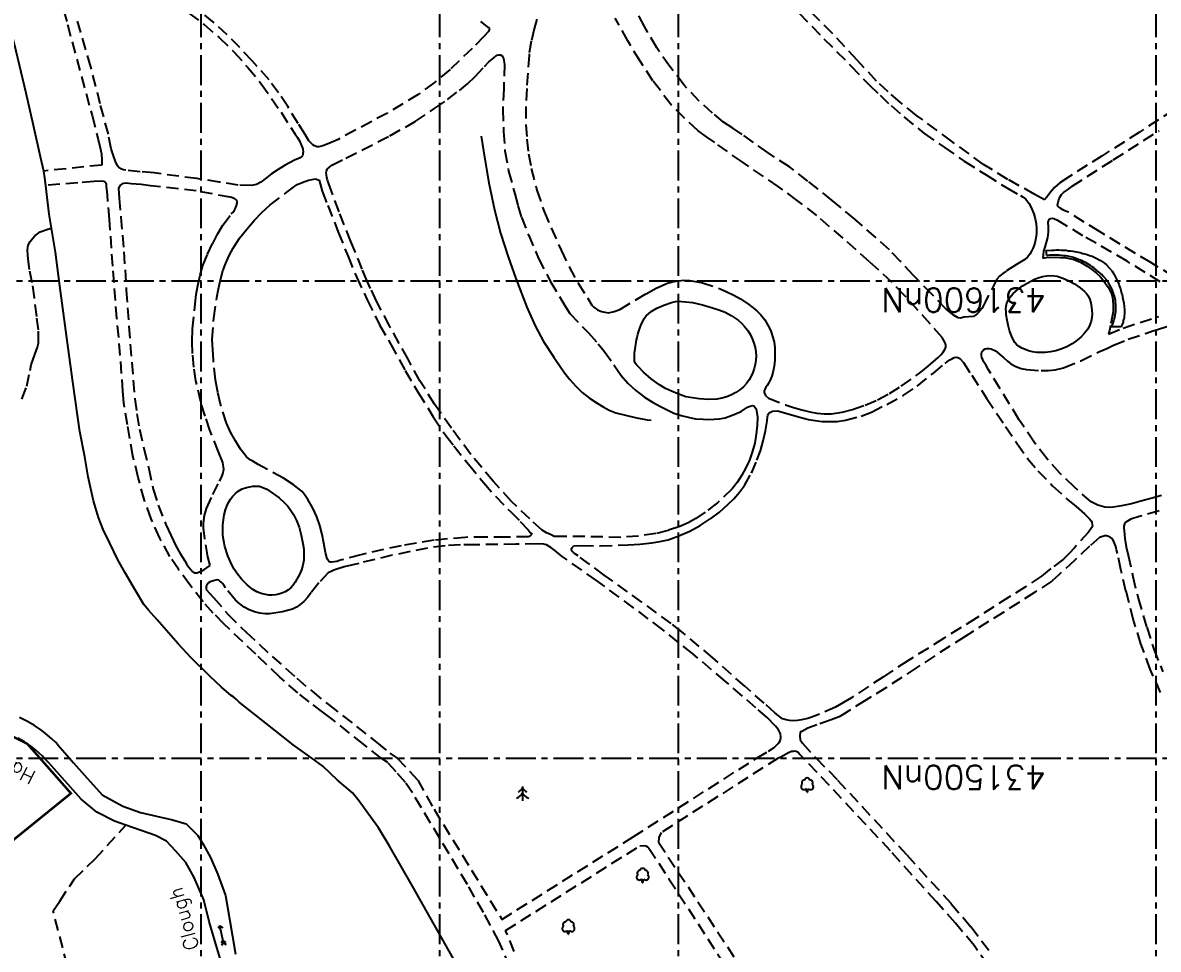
# Model space of a CAD drawing. Extents: x 380524 to 381571, y 430951 to 432014.
# Drawn here: x 381062.7 to 381300.5, y 431459.9 to 431654.1 of the extents above; entities that cross this region are included whole.
import ezdxf

# ---------------------------------------------------------------- set-up
doc = ezdxf.new("R2010")
doc.units = 0
doc.header["$LTSCALE"] = 5
doc.header["$MEASUREMENT"] = 0
doc.linetypes.add('CENTER', pattern=[2, 1.25, -0.25, 0.25, -0.25])
doc.linetypes.add('DASHED', pattern=[0.75, 0.5, -0.25])
doc.layers.get('0').update_dxf_attribs({"linetype": 'CONTINUOUS'})
for name, color, linetype in [('1 HAPTON TRADING PERMIT', 251, 'DASHED'), ('DRGTEXT', 4, 'CONTINUOUS'), ('G8010021', 8, 'DASHED'), ('G8010030', 8, 'CONTINUOUS'), ('G8010032', 8, 'DASHED'), ('G8010036', 3, 'DASHED'), ('G8010059', 4, 'CONTINUOUS'), ('G8010069', 4, 'CONTINUOUS'), ('G8010372', 3, 'CONTINUOUS'), ('G8010373', 8, 'CONTINUOUS'), ('G8010374', 8, 'CONTINUOUS'), ('G8010376', 8, 'DASHED'), ('G8010572', 8, 'CENTER'), ('G8011009', 8, 'CONTINUOUS')]:
    doc.layers.add(name, color=color, linetype=linetype)
doc.styles.add('ROMANS', font='ROMANS.SHX')
doc.styles.get("Standard").update_dxf_attribs({"font": 'SIMPLEX.SHX'})

# ---------------------------------------------------------------- blocks, each defined once
blk = doc.blocks.new('TREEC')
blk.add_line((-0.018568, 23.03807), (-0.018568, -0.04623))
for points in [[(-6.869997, 14.149298, 0.14211), (-0.018568, 20.726099, 0.139719), (6.69159, 14.224157)], [(-10.048495, 4.401198, 0.193866), (-0.018568, 12.25479, 0.193866), (10.011352, 4.401198)]]:
    blk.add_lwpolyline(points, format="xyb")
blk = doc.blocks.new('os coniferous symbol')
at = {"layer": 'G8010372', "xscale": 0.13, "yscale": 0.13}
blk.add_blockref('TREEC', (0, 0.01), dxfattribs=at)
blk = doc.blocks.new('TREENC')
for p, q in [((-0.192324, 0.008718), (-1.744066, 5.965677)), ((-0.193702, 0.00637), (0.231854, 0.00637)), ((0.231854, 0.00637), (1.816483, 6.033653))]:
    blk.add_line(p, q)
for centre, radius, start, end in [((-4.646574, 15.301103), 4.262135, 87.445922, 219.289963), ((0.01908, 18.506806), 4.597739, 13.229441, 166.770559), ((4.684725, 15.301103), 4.262135, 321.417723, 92.554078), ((-5.352941, 8.804875), 4.597739, 124.320684, 321.504411), ((5.485202, 8.804875), 4.597739, 217.066148, 56.595122)]:
    blk.add_arc(centre, radius, start, end)
blk = doc.blocks.new('FLARROW')
at = {"color": 8}
for p, q in [((-0.016003, 0.013495), (3.833997, 3.863495)), ((27.69632, 0.005086), (0.000452, 0.005086)), ((23.908844, -0.003322), (27.758844, 3.846678)), ((27.758844, -0.003322), (31.608844, 3.846678)), ((-0.016003, -0.003322), (3.833997, -3.853322)), ((23.908844, -0.003322), (27.758844, -3.853322)), ((27.758844, -0.058184), (31.608844, -3.908184))]:
    blk.add_line(p, q, dxfattribs=at)

msp = doc.modelspace()

# ---------------------------------------------------------------- linework, layer by layer
at = {"layer": '1 HAPTON TRADING PERMIT', "linetype": 'DASHED', "const_width": 0.5, "flags": 128}
msp.add_lwpolyline([(380863.04, 431600.47), (380892.2, 431604.7), (380920.3, 431573), (380921.65, 431576.22), (380938.27, 431577.76), (380948.9, 431576.9), (380961.5, 431579.9), (380976.9, 431579.65), (380990.75, 431562.8), (380995.6, 431554.4), (381016.85, 431550.2), (381036.47, 431537.1), (381038.84, 431520.22), (381044.71, 431511.03), (381053.1, 431507.11), (381057.86, 431505.86), (381063.64, 431502.97), (381072.76, 431492.62), (381033.72, 431460.99), (380996.4, 431428.3), (380966.87, 431443.15), (380964.93, 431444.59), (380962.84, 431446.75), (380961.19, 431450.02), (380956.57, 431470.15), (380953.36, 431479.55), (380947.41, 431490.34), (380943.27, 431495.51), (380929.52, 431507.7), (380891.39, 431539.15), (380878.12, 431550.09), (380874.1, 431554.38), (380868.85, 431563.36), (380863.04, 431600.47)], dxfattribs=at)
at = {"layer": 'G8010021'}
for points in [[(381256.05, 431594.05), (381253.15, 431597.1), (381249.15, 431601.2), (381246.5, 431604.05), (381244.15, 431606.5), (381241.35, 431609.05), (381236.9, 431612.9), (381232.2, 431616.85), (381227.1, 431620.9), (381223.25, 431623.85), (381218.75, 431626.8), (381213.35, 431630.65), (381211.35, 431631.95), (381209.45, 431633.25), (381207.15, 431635.15), (381204.35, 431637.65), (381201.15, 431641), (381198.15, 431644.9), (381195.45, 431648.8), (381192.85, 431653.3), (381190.6, 431657.45)], [(381170.35, 431654.8), (381169.75, 431652.8), (381169.15, 431650.2), (381168.7, 431647.55), (381168.7, 431647.25), (381168.2, 431640.3), (381168.05, 431636.5), (381168.05, 431632.7), (381168.25, 431629.65), (381168.6, 431626.6), (381169.15, 431623.55), (381170.35, 431619), (381171.85, 431614.5), (381175.4, 431606.4), (381177.1, 431602.9), (381179, 431599.5), (381180.95, 431596.4), (381181.85, 431594.9), (381182.3, 431594.45), (381183, 431593.95), (381183.85, 431593.6), (381184.6, 431593.4), (381185.35, 431593.3), (381186.55, 431593.55)], [(381252.7, 431591), (381247.3, 431596.95), (381244.7, 431599.7), (381240, 431604), (381234.5, 431608.9), (381228.95, 431613.65), (381224.85, 431616.85), (381220.9, 431619.75), (381213.3, 431624.9), (381207.6, 431628.95), (381205.85, 431630.15), (381204.1, 431631.45), (381201.25, 431634.05), (381198.45, 431636.85), (381194.65, 431641.9), (381191.95, 431646), (381189.4, 431650.25), (381186.75, 431655)], [(381160.25, 431653.05), (381160.4, 431652.8), (381160.2, 431652.25), (381159.2, 431651.2), (381156.8, 431648.7), (381152.15, 431644.25), (381148.9, 431641.55), (381145.5, 431639.05), (381139.05, 431635.15), (381132.4, 431631.6), (381128.7, 431629.6), (381126.75, 431628.75), (381125.5, 431628.25), (381124.7, 431628.05), (381124.3, 431628.05), (381123.8, 431628.25)], [(381126.4, 431623.4), (381127.4, 431624.2), (381130.35, 431625.7), (381139.55, 431630.35), (381144.85, 431633.4), (381149, 431636.15), (381151.6, 431638), (381154.15, 431639.9), (381155.8, 431641.3), (381157.4, 431642.8), (381159.4, 431644.9), (381160.3, 431645.85), (381161.3, 431646.7), (381161.8, 431647.1), (381162.05, 431647.25), (381162.35, 431647.35), (381162.7, 431647.35), (381163.05, 431647.15), (381163.35, 431646.6), (381163.55, 431645.35), (381163.4, 431640.25), (381163.2, 431635.95), (381163.35, 431631.25), (381163.65, 431627.2), (381164.4, 431623), (381165.7, 431618.25), (381166.35, 431615.8), (381167.1, 431613.35), (381168.55, 431609.65), (381170.65, 431604.7), (381173.15, 431599.95), (381175.55, 431595.85), (381176.4, 431594.45), (381177.25, 431593.15), (381181.15, 431589.1), (381183.2, 431586.8), (381184.45, 431585.25)], [(381121.25, 431626.15), (381120.75, 431625.75), (381119.55, 431625.3), (381117.6, 431624.2), (381116.15, 431623.35), (381114.75, 431622.4), (381113.45, 431621.35), (381112.5, 431620.65), (381111.6, 431620.2), (381110.6, 431619.95)], [(381110.82, 431562.2), (381110.3, 431562.5), (381109.55, 431563.1), (381108.25, 431564.7), (381107.2, 431566.5), (381106.2, 431568.3), (381105.35, 431570.15), (381104.05, 431574.15), (381103.5, 431576.7), (381103.05, 431579.25), (381102.6, 431583.4), (381102.45, 431585.55), (381102.35, 431587.75), (381102.7, 431592.2), (381103.3, 431596.5), (381103.65, 431598.35), (381104, 431599.95), (381104.6, 431602.1), (381105.2, 431603.7), (381105.9, 431605.3), (381106.7, 431606.85), (381108.05, 431608.9), (381109.6, 431610.8), (381111.1, 431612.6), (381112.75, 431614.3), (381114.45, 431615.9), (381118, 431618.55), (381119.4, 431619.65), (381120.15, 431620.15), (381121.15, 431620.6), (381122.5, 431621.1), (381123.95, 431621.35), (381124.75, 431621.1)], [(381104.6, 431559.55), (381104.75, 431560.55), (381104.6, 431561.9), (381103.65, 431564.15), (381101.85, 431568.7), (381100.85, 431571.65), (381099.95, 431574.65), (381098.95, 431579.05), (381098.5, 431581.9), (381098.25, 431584.75), (381098.15, 431587.35), (381098.2, 431589.95), (381098.8, 431595.15), (381099, 431597.1), (381099.3, 431599.05), (381099.8, 431601.15), (381100.4, 431603.2), (381101.35, 431605.55), (381102.45, 431607.85), (381103.45, 431609.8), (381104.6, 431611.65), (381106.35, 431614), (381106.7, 431614.4), (381107, 431614.8), (381107.25, 431615.2), (381107.45, 431615.75), (381107.55, 431616.3)], [(381272.55, 431604.45), (381270.75, 431603.45), (381268.6, 431602.05), (381267.9, 431601.5), (381267.25, 431600.95), (381266.65, 431600.35), (381264.2, 431595.55), (381263.85, 431594.85), (381263.5, 431594.2), (381263.2, 431593.8), (381262.9, 431593.45), (381262.55, 431593.1), (381262.2, 431592.8), (381261.75, 431592.55), (381259.75, 431592.35), (381259.35, 431592.25), (381258.95, 431592.2), (381258.55, 431592.25), (381257.75, 431592.7), (381256.05, 431594.05)], [(381276.3, 431604.75), (381277.4, 431604.95), (381280, 431604.9), (381280.9, 431604.85), (381281.8, 431604.7), (381282.65, 431604.5), (381284.15, 431603.9), (381285.6, 431603.05), (381286.55, 431602.4), (381287.5, 431601.65), (381288.35, 431600.85), (381289.1, 431599.95), (381290, 431598.65), (381290.35, 431598), (381290.65, 431597.3), (381290.9, 431596.55), (381291.05, 431595.05), (381291, 431593.5), (381290.45, 431590.65), (381290.25, 431589.6), (381290.05, 431588.8)], [(381284.35, 431588.25), (381283.5, 431587.55), (381282.45, 431586.8), (381281.3, 431586.15), (381280.1, 431585.65), (381279, 431585.35), (381277.9, 431585.1), (381276.8, 431584.95), (381275.9, 431584.95), (381275, 431585), (381274.15, 431585.1), (381273.3, 431585.3), (381272.45, 431585.65), (381271.9, 431585.9), (381271.35, 431586.25), (381270.85, 431586.6), (381270.45, 431587.05), (381269.8, 431588.25), (381269.35, 431589.6), (381269.05, 431590.7), (381268.8, 431591.75), (381268.65, 431592.85), (381268.6, 431593.5), (381268.55, 431594.1), (381268.6, 431594.7), (381268.75, 431595.35), (381269.3, 431596.4), (381270.1, 431597.35), (381271.05, 431598.2), (381272.05, 431598.95), (381273.8, 431599.95), (381274.55, 431600.35), (381275.35, 431600.65), (381276.2, 431600.9), (381277.15, 431601.05), (381278.1, 431601.1), (381279.3, 431600.95), (381280.45, 431600.55), (381281.6, 431600.05), (381282.9, 431599.35), (381284.1, 431598.5), (381284.55, 431598.15), (381285.05, 431597.75), (381285.45, 431597.35), (381285.8, 431596.85), (381286.15, 431596.1), (381286.35, 431595.35), (381286.5, 431594.5), (381286.55, 431593.75), (381286.6, 431593.05), (381286.55, 431592.3), (381286.4, 431591.55), (381286.15, 431590.8), (381285.7, 431589.85), (381285.05, 431589.05), (381284.35, 431588.25)], [(381186.55, 431593.55), (381187.7, 431594), (381191.05, 431596), (381193.2, 431597.3), (381195.35, 431598.45), (381196.45, 431598.95), (381197.5, 431599.45), (381198.65, 431599.8), (381199.95, 431600), (381201.15, 431600.1), (381202.3, 431600.05), (381204.8, 431599.65), (381208.7, 431598.35), (381210.15, 431597.7), (381211.55, 431597), (381212.95, 431596.25), (381214.75, 431595.05), (381215.65, 431594.35), (381216.45, 431593.65), (381217.25, 431592.85), (381218.05, 431591.8), (381218.7, 431590.7), (381219.3, 431589.5), (381219.7, 431588.35), (381220, 431587.2), (381220.15, 431585.95), (381220.2, 431584.7), (381220.2, 431583.4), (381220.05, 431582.1), (381219.85, 431581.05), (381219.55, 431580.05), (381219.1, 431579.05), (381218.6, 431578.05), (381218.3, 431577.7), (381218.05, 431577.25), (381217.95, 431576.95), (381217.95, 431576.6), (381218.25, 431575.95)], [(381212.85, 431577.15), (381212, 431576.6), (381211.1, 431576.1), (381210.1, 431575.7), (381209.1, 431575.4), (381208.05, 431575.2), (381206.2, 431575.15), (381204.35, 431575.25), (381202.95, 431575.45), (381201.55, 431575.7), (381199.85, 431576.3), (381198.5, 431576.85), (381197.25, 431577.45), (381196, 431578.2), (381194.3, 431579.45), (381192.7, 431580.85), (381191.6, 431581.95), (381191.3, 431582.3), (381191, 431582.7), (381190.8, 431583.15), (381190.75, 431584.85), (381190.82, 431585.25), (381191.21, 431587.6), (381191.25, 431587.85), (381191.5, 431588.85), (381191.8, 431589.85), (381192.2, 431590.85), (381192.5, 431591.5), (381192.8, 431592.1), (381193.2, 431592.65), (381194.25, 431593.55), (381195.45, 431594.25), (381196.9, 431594.9), (381198.5, 431595.45), (381199.4, 431595.65), (381199.95, 431595.7), (381201.45, 431595.6), (381202.9, 431595.45), (381205.05, 431595), (381207.15, 431594.35), (381208.45, 431593.9), (381209.75, 431593.4), (381211, 431592.75), (381212.5, 431591.75), (381213.2, 431591.15), (381213.85, 431590.45), (381214.5, 431589.6), (381215.05, 431588.7), (381215.5, 431587.7), (381215.8, 431586.9), (381216.05, 431586.05), (381216.2, 431585.15), (381216.25, 431584.25), (381216.2, 431583.35), (381216.05, 431582.45), (381215.85, 431581.6), (381215.55, 431580.8), (381215.2, 431580), (381214.8, 431579.25), (381214.25, 431578.5), (381213.6, 431577.8), (381212.85, 431577.15)], [(381255.85, 431585.75), (381255.95, 431586.1), (381255.95, 431586.55), (381255.85, 431587), (381255.2, 431588.1), (381252.7, 431591)], [(381184.45, 431585.25), (381186.45, 431582.4), (381187.2, 431581.25), (381188, 431580.15), (381189.4, 431578.55), (381191.05, 431577.05), (381192.9, 431575.65), (381194.55, 431574.6), (381196.25, 431573.65), (381197.65, 431572.95), (381199.05, 431572.3), (381200.55, 431571.75), (381202.05, 431571.4), (381203.55, 431571.1), (381205.15, 431571), (381206.3, 431570.95), (381207.45, 431571), (381208.6, 431571.1), (381209.75, 431571.3), (381211.45, 431571.9), (381213.1, 431572.65), (381214.45, 431573.55), (381215, 431573.75), (381215.5, 431573.85), (381215.75, 431573.8)], [(381263.7, 431585.35), (381263.85, 431585.55), (381264.2, 431585.75), (381264.6, 431585.85), (381265.05, 431585.85), (381265.45, 431585.75), (381266.4, 431585.3), (381268.1, 431583.85), (381268.85, 431583.2), (381269.6, 431582.6), (381270.65, 431582.05), (381271.75, 431581.65), (381272.9, 431581.4), (381275.95, 431581.2), (381277.4, 431581.2), (381278.85, 431581.35), (381280.65, 431581.8), (381284.25, 431583.25), (381288.05, 431585.1), (381289.7, 431585.85)], [(381126.85, 431541.1), (381126.4, 431541.75), (381126.05, 431543.1), (381125.75, 431545), (381125.4, 431546.85), (381124.9, 431548.7), (381124.25, 431550.55), (381123.4, 431552.35), (381122.4, 431554.15), (381121.8, 431555), (381121.15, 431555.85), (381119.3, 431557.35), (381117.25, 431558.65), (381112.85, 431561.05), (381112, 431561.5), (381110.82, 431562.2)], [(381101.95, 431540.35), (381101.4, 431542.2), (381100.8, 431546), (381100.65, 431547.1), (381100.55, 431548.15), (381100.5, 431549.25), (381100.75, 431550.8), (381101.15, 431552.3), (381102.5, 431555.2), (381103.9, 431558.05), (381104.3, 431558.8), (381104.6, 431559.55)], [(381119.4, 431551.05), (381120, 431549.75), (381120.55, 431548.4), (381121, 431546.7), (381121.35, 431544.95), (381121.5, 431543.8), (381121.55, 431542.65), (381121.5, 431541.45), (381121.35, 431540.45), (381121.05, 431539.45), (381120.65, 431538.45), (381120.1, 431537.5), (381119.7, 431536.85), (381119.3, 431536.25), (381118.8, 431535.7), (381118.2, 431535.2), (381117.6, 431534.85), (381116.95, 431534.55), (381116.3, 431534.35), (381115.6, 431534.2), (381114.9, 431534.15), (381114.2, 431534.15), (381113.5, 431534.25), (381112.6, 431534.5), (381111.7, 431534.85), (381110.85, 431535.35), (381109.65, 431536.3), (381108.55, 431537.4), (381107.7, 431538.5), (381106.9, 431539.65), (381106.15, 431541.15), (381105.6, 431542.35), (381105, 431544.3), (381104.75, 431545.45), (381104.6, 431546.65), (381104.6, 431548.9), (381104.7, 431549.95), (381104.85, 431550.95), (381105.15, 431552), (381105.4, 431552.75), (381105.75, 431553.55), (381106.2, 431554.25), (381106.65, 431554.9), (381107.2, 431555.45), (381107.8, 431555.95), (381108.65, 431556.4), (381109.55, 431556.7), (381110.2, 431556.85), (381110.85, 431556.95), (381111.55, 431557), (381112.25, 431556.95), (381113.75, 431556.35), (381115.2, 431555.4), (381116.35, 431554.5), (381117.45, 431553.5), (381118.15, 431552.75), (381118.8, 431551.9), (381119.4, 431551.05)], [(381126.65, 431538.8), (381124.7, 431536.7), (381123.1, 431534.7), (381122.35, 431533.7), (381121.55, 431532.8), (381120.8, 431532.2), (381120, 431531.65), (381119.15, 431531.2), (381117.05, 431530.65), (381115.25, 431530.35), (381114.35, 431530.25), (381113.45, 431530.25), (381112.3, 431530.4), (381111.2, 431530.65), (381110.1, 431531.05), (381109.05, 431531.65), (381108.1, 431532.3), (381107.2, 431533.1), (381105.15, 431535.65), (381104.85, 431536.15), (381104.45, 431536.65), (381104.2, 431536.85), (381103.95, 431537.1), (381103.7, 431537.25)]]:
    msp.add_lwpolyline(points, dxfattribs=at)
at = {"layer": 'G8010030'}
for points in [[(381067.1, 431623), (381066.4, 431625.95), (381064.9, 431632.55), (381063.35, 431639.3), (381061.3, 431648.1), (381060, 431653.2), (381059.96, 431653.4)], [(381158.7, 431630.3), (381159.45, 431625.45), (381160.25, 431620.5), (381161.45, 431614.85), (381162.75, 431610), (381164.3, 431605), (381165.9, 431600.45), (381168.2, 431594.45), (381169.95, 431590.6), (381171.7, 431587.3), (381173.9, 431584), (381176.15, 431580.75), (381177.25, 431579.3), (381178.5, 431577.9), (381179.85, 431576.6), (381181.35, 431575.4), (381182.95, 431574.35), (381184.2, 431573.6), (381185.5, 431572.9), (381186.9, 431572.35), (381190.9, 431571.35), (381193.4, 431570.9), (381194.3, 431570.8)], [(381067.49, 431620), (381067.3, 431621.55), (381067.1, 431623)], [(381068.68, 431611.04), (381068.2, 431613.95), (381067.65, 431618.7), (381067.49, 431620)], [(381158.13, 431448.69), (381144.28, 431473.14), (381139.4, 431481.7), (381137.2, 431485.4), (381134.4, 431489.2), (381133.1, 431491), (381131.7, 431492.7), (381128.6, 431495.4), (381125.5, 431498.3), (381123.2, 431500), (381119.3, 431502.8), (381113.6, 431507.3), (381108, 431511.75), (381107.4, 431512.25), (381106.85, 431512.75), (381106.3, 431513.15), (381104.3, 431514.85), (381101.85, 431517.15), (381097.9, 431521.1), (381095.25, 431523.95), (381090.8, 431528.95), (381089, 431531), (381088, 431532.2), (381086.3, 431535.1), (381084.15, 431538.8), (381082.5, 431541.7), (381080.9, 431545), (381079.5, 431547.9), (381078.55, 431550.4), (381077.5, 431553.9), (381076.35, 431558.9), (381075.65, 431563.15), (381074.65, 431568.4), (381074.15, 431571.85), (381073.15, 431578.8), (381072.15, 431585.95), (381070.4, 431598.95), (381069.5, 431606), (381068.68, 431611.04)]]:
    msp.add_lwpolyline(points, dxfattribs=at)
at = {"layer": 'G8010032'}
for points in [[(381070.2, 431660.35), (381072.05, 431653.7), (381077.2, 431634.6), (381078.45, 431629.6), (381078.9, 431627.85), (381079.15, 431626.6), (381079.25, 431625.3), (381079.2, 431624.25), (381067.1, 431623)], [(381276.65, 431616.95), (381274.65, 431618.1), (381268.95, 431621.25), (381263.9, 431624.4), (381257.2, 431629.25), (381249.85, 431634.65), (381246.45, 431637.4), (381243.9, 431639.6), (381241.45, 431641.85), (381237.4, 431646.25), (381232.25, 431651.8), (381225.95, 431658.15)], [(381097.45, 431656.1), (381100.6, 431653.75), (381103.8, 431650.95), (381106.85, 431648), (381109.8, 431644.7), (381112.6, 431641.3), (381116.8, 431635.3), (381119.7, 431630.75), (381120.2, 431630.05), (381120.65, 431629.3), (381121, 431628.5), (381121.2, 431628), (381121.35, 431627.55), (381121.4, 431627), (381121.35, 431626.7), (381121.35, 431626.45), (381121.25, 431626.15)], [(381123.8, 431628.25), (381123.4, 431628.5), (381122.6, 431629.35), (381121.8, 431630.65), (381120.35, 431632.95), (381118.15, 431636.5), (381116.25, 431639.35), (381114.25, 431642.1), (381110.7, 431646.1), (381108.15, 431648.85), (381105.5, 431651.5), (381102.75, 431654.05), (381099.65, 431656.6)], [(381225.3, 431656.05), (381230.45, 431650.7), (381236.1, 431645.05), (381239.9, 431641.05), (381242.2, 431638.9), (381244.5, 431636.7), (381247.2, 431634.35), (381251.4, 431630.9), (381255.6, 431628), (381259.85, 431625.05), (381264.4, 431622.2), (381268.75, 431619.45), (381271.6, 431617.85), (381272.15, 431617.55), (381272.65, 431617.2), (381273.4, 431616.2), (381274, 431615), (381274.4, 431614), (381274.7, 431613), (381274.9, 431611.95), (381275, 431610.95), (381274.95, 431609.9), (381274.85, 431608.9), (381274.6, 431607.9), (381274.25, 431606.9), (381273.95, 431606.2), (381273.55, 431605.55), (381273.1, 431604.95), (381272.55, 431604.45)], [(381081.2, 431627.65), (381080.6, 431630.7), (381078.9, 431637.05), (381076.95, 431644.8), (381074.05, 431654.75)], [(381158.55, 431654.3), (381159.85, 431653.3), (381160.05, 431653.15), (381160.25, 431653.05)], [(381303.7, 431635.75), (381296.55, 431631.15), (381288.75, 431626.2), (381281.85, 431621.85), (381279.85, 431620.55), (381278.75, 431619.55), (381277.9, 431618.55), (381277.15, 431617.5), (381276.65, 431616.95)], [(381306.9, 431599), (381298.9, 431603.8), (381288.15, 431610.35), (381281.65, 431614.35), (381281.05, 431614.6), (381280.5, 431614.9), (381279.95, 431615.25), (381279.7, 431615.45), (381279.5, 431615.6), (381279.35, 431615.85), (381279.55, 431616.75), (381279.85, 431617.5), (381280.2, 431618.05), (381280.65, 431618.5), (381281.65, 431619.2), (381282.45, 431619.8), (381291.05, 431625.35), (381300.65, 431631.45)], [(381110.6, 431619.95), (381107.8, 431620.05), (381103.9, 431620.7), (381099.1, 431621.4), (381090.2, 431622.6), (381087.25, 431622.85), (381084.25, 431623.2), (381083.8, 431623.25), (381083.35, 431623.4), (381082.85, 431623.7), (381082.5, 431624.1), (381082.1, 431625), (381081.65, 431626.15), (381081.2, 431627.65)], [(381215.75, 431573.8), (381216.25, 431573.15), (381216.55, 431571.45), (381216.5, 431569.65), (381216.25, 431567.85), (381215.95, 431565.95), (381215.45, 431564.1), (381214.85, 431562.45), (381214.1, 431560.8), (381213.25, 431559.25), (381212.3, 431557.75), (381211.25, 431556.4), (381208.15, 431553.45), (381205.6, 431551.5), (381203.65, 431550.2), (381202, 431549.3), (381200.25, 431548.55), (381197.8, 431547.7), (381195.25, 431547.05), (381191.6, 431546.5), (381187.9, 431546.25), (381180.35, 431546.4), (381174.75, 431546.4), (381173.95, 431546.45), (381173.3, 431546.75), (381172.35, 431547.2), (381171.45, 431547.75), (381168.85, 431550.1), (381165, 431553.75), (381161.2, 431558), (381156.5, 431563.6), (381152.45, 431569.1), (381148.9, 431574.15), (381145.85, 431579.05), (381143.35, 431583.6), (381139.5, 431590.55), (381136.75, 431595.75), (381135.5, 431598.4), (381134.8, 431599.95), (381133.75, 431602.45), (381131.4, 431608.25), (381128.9, 431614.45), (381127.35, 431618.75), (381126.5, 431621.15), (381126.35, 431621.65), (381126.25, 431622.2), (381126.2, 431622.6), (381126.25, 431623), (381126.4, 431623.4)], [(381164.66, 431456.29), (381162.37, 431461.65), (381159.18, 431467.63), (381155.79, 431473.52), (381144.3, 431492.7), (381142.8, 431494.9), (381140.9, 431497.1), (381139.1, 431499.1), (381137.75, 431500), (381134, 431502.9), (381127.45, 431508.15), (381125.5, 431509.6), (381122.65, 431511.8), (381120.3, 431513.65), (381116.5, 431516.95), (381111.45, 431521.75), (381104.75, 431528.15), (381102.55, 431530.4), (381100.45, 431532.75), (381097.65, 431536.3), (381095.3, 431539.55), (381093.45, 431542.25), (381091.35, 431546.1), (381089.55, 431550.15), (381088.15, 431554), (381086.85, 431558.8), (381085.75, 431563.3), (381084.6, 431569.8), (381083.85, 431574.4), (381083.65, 431576.85), (381083.1, 431584.4), (381082.4, 431592.15), (381081.5, 431603.1), (381080.85, 431612.9), (381080.4, 431618), (381080.2, 431619.85), (381080.2, 431620.25), (381080.15, 431620.45), (381079.95, 431620.65), (381079.65, 431620.8), (381079.1, 431620.9), (381077.6, 431620.8), (381074.2, 431620.5), (381067.49, 431620)], [(381107.55, 431616.3), (381107.55, 431616.75), (381107.3, 431617.05), (381106.9, 431617.3), (381106.1, 431617.5), (381099, 431618.85), (381089.45, 431619.9), (381087.45, 431620.15), (381085.4, 431620.35), (381084.3, 431620.45), (381083.8, 431620.4), (381083.5, 431620.3), (381083.25, 431620.2), (381083, 431620), (381082.75, 431619.35), (381082.85, 431617.3), (381083.2, 431613.3), (381083.85, 431606.05), (381084.35, 431598.05), (381084.9, 431590.45), (381085.5, 431582.9), (381086.15, 431575.3), (381086.55, 431572.1), (381087.1, 431568.9), (381088.05, 431564.85), (381089.05, 431560.7), (381090, 431556.35), (381091, 431553), (381092.65, 431548.95), (381093.65, 431546.7), (381094.7, 431544.45), (381095.6, 431542.85), (381096.6, 431541.3), (381096.95, 431540.7), (381097.35, 431540.1), (381097.8, 431539.55), (381098.3, 431539.05), (381098.5, 431538.9), (381098.7, 431538.8), (381099.1, 431538.8), (381100.05, 431539.15), (381100.6, 431539.45), (381101.95, 431540.35)], [(381124.75, 431621.1), (381125.4, 431618.75), (381126.55, 431615.8), (381128.75, 431610.2), (381130.8, 431605.1), (381132.55, 431600.8), (381134.8, 431596), (381137.4, 431590.8), (381139.65, 431586.8), (381142.75, 431581.2), (381145.5, 431576.6), (381148.65, 431571.5), (381151.25, 431567.6), (381152.95, 431565.45), (381156.05, 431561.55), (381159.2, 431557.7), (381161.65, 431554.85), (381164.85, 431551.6), (381166.85, 431549.6), (381168.5, 431547.8), (381168.95, 431547.3), (381169.1, 431547.2), (381169.2, 431547.05), (381169.25, 431546.9), (381169.1, 431546.7), (381168.55, 431546.35), (381163.8, 431546.3), (381159.6, 431546.3), (381155.35, 431546.25), (381148.8, 431545.65), (381141.9, 431544.5), (381133.45, 431542.6), (381129.5, 431541.55), (381129, 431541.4), (381128.45, 431541.2), (381127.9, 431541.1), (381127.35, 431541.05), (381127.1, 431541.05), (381126.85, 431541.1)], [(381300.9, 431599.75), (381293.95, 431604.1), (381284.7, 431609.45), (381279.45, 431612.6), (381278.9, 431612.85), (381278.6, 431613), (381278.25, 431613.05), (381277.9, 431613), (381277.65, 431612.85), (381277.45, 431612.6), (381277.35, 431612.3), (381277.4, 431611.25), (381277.4, 431610.2), (381277.3, 431609.1), (381276.7, 431607.05), (381276.45, 431606.2), (381276.35, 431605.5), (381276.3, 431604.75)], [(381290.05, 431588.8), (381293.15, 431590.1), (381300.6, 431592.55)], [(381289.7, 431585.85), (381291.1, 431586.5), (381294.15, 431587.75), (381298, 431589.05), (381299.3, 431589.55), (381300.1, 431589.75)], [(381300.1, 431589.75), (381303.05, 431590.7)], [(381218.25, 431575.95), (381218.85, 431575.4), (381222.4, 431574), (381224.1, 431573.45), (381225.8, 431572.95), (381227.5, 431572.55), (381229, 431572.3), (381230.5, 431572.15), (381232, 431572.15), (381234.25, 431572.45), (381236.45, 431573.05), (381239.1, 431573.95), (381241.7, 431575.05), (381244.2, 431576.4), (381246.65, 431577.95), (381250.75, 431580.85), (381252.3, 431582.1), (381253.85, 431583.45), (381254.4, 431583.95), (381254.95, 431584.5), (381255.45, 431585.05), (381255.85, 431585.75)], [(381304.8, 431555.95), (381298.9, 431554.4), (381296.85, 431553.8), (381294.85, 431553.25), (381292.75, 431552.85), (381291.9, 431552.7), (381291, 431552.55), (381290.1, 431552.5), (381289.25, 431552.55), (381287.8, 431553), (381286.45, 431553.7), (381282.9, 431556.75), (381279.9, 431559.65), (381277.15, 431562.75), (381274.45, 431566.2), (381271.3, 431570.95), (381267.35, 431577.4), (381264.9, 431581.35), (381264.4, 431582.25), (381263.9, 431583.1), (381263.7, 431583.5), (381263.55, 431583.85), (381263.45, 431584.25), (381263.45, 431584.65), (381263.55, 431585.1), (381263.7, 431585.35)], [(381286.7, 431548.5), (381285.85, 431547.35), (381282.9, 431544.05), (381281.8, 431542.85), (381280.6, 431541.7), (381278, 431539.7), (381276, 431538.1), (381272.7, 431535.9), (381269.2, 431533.7), (381262.35, 431529.35), (381255.5, 431525.05), (381248.05, 431520.4), (381242.95, 431517.05), (381236.2, 431512.65), (381234.55, 431511.65), (381232.9, 431510.7), (381229.5, 431509.2), (381228.25, 431508.75), (381227.05, 431508.3), (381225.75, 431508), (381224.95, 431507.9), (381224.1, 431507.8), (381223.25, 431507.85), (381222.55, 431508), (381221.8, 431508.25), (381220.2, 431509.5), (381217.95, 431511.5), (381213.9, 431515.05), (381207.2, 431521), (381200.7, 431526.45), (381198.45, 431528.2), (381192.35, 431532.65), (381184.45, 431538.35), (381178.95, 431542.4), (381178.45, 431542.75), (381177.95, 431543.15), (381177.75, 431543.35), (381177.6, 431543.6), (381177.6, 431543.9), (381177.7, 431544.15), (381178.05, 431544.45), (381179.7, 431544.55), (381183.6, 431544.45), (381189.45, 431544.7), (381191.9, 431544.85), (381194.4, 431545.1), (381196.1, 431545.35), (381197.8, 431545.75), (381200.1, 431546.55), (381202.35, 431547.55), (381204.55, 431548.75), (381206.7, 431550.15), (381208.55, 431551.55), (381210.3, 431553.1), (381211.55, 431554.35), (381212.75, 431555.7), (381213.8, 431557.1), (381215.25, 431559.7), (381216.4, 431562.4), (381217.15, 431564.4), (381217.75, 431566.45), (381218.25, 431568.55), (381218.6, 431570.65), (381218.65, 431571.5), (381218.7, 431571.8), (381218.85, 431572.1), (381219, 431572.35), (381219.25, 431572.5), (381219.65, 431572.7), (381220.7, 431572.75), (381222.95, 431572.15), (381225.1, 431571.5), (381227.25, 431570.95), (381228.65, 431570.7), (381230.05, 431570.55), (381231.45, 431570.5), (381233.2, 431570.55), (381234.95, 431570.8), (381238.25, 431571.65), (381240.45, 431572.5), (381243.6, 431574.1), (381247.05, 431575.95), (381250, 431577.95), (381253.4, 431580.65), (381255.85, 431582.7), (381256.35, 431583.1), (381256.8, 431583.45), (381257.35, 431583.75), (381257.7, 431583.9), (381258.15, 431584), (381258.5, 431583.9), (381258.9, 431583.7), (381259.65, 431582.9), (381261.4, 431580.25), (381264.5, 431575.4), (381268.5, 431569.5), (381270.85, 431565.95), (381273.1, 431562.8), (381275.25, 431560.2), (381278.35, 431557.05), (381281.45, 431554.15), (381283.25, 431552.7), (381285, 431551.2), (381285.35, 431550.85), (381285.75, 431550.5), (381286.1, 431550.15), (381286.4, 431549.7), (381286.55, 431549.35), (381286.65, 431548.95), (381286.7, 431548.5)], [(381300.65, 431551.8), (381296.5, 431550.6), (381294.75, 431550.05), (381293.7, 431549.4), (381293.4, 431549.05), (381293.25, 431548.6), (381293.25, 431548.15), (381293.3, 431547.7), (381293.45, 431546), (381293.75, 431544.25), (381294.15, 431542.5), (381295.15, 431538.05), (381296.25, 431533.5), (381298.05, 431527.45), (381299.55, 431522.8), (381301.4, 431518.05)], [(381300.95, 431513.75), (381298.8, 431518.6), (381296.85, 431523.95), (381295.3, 431528.9), (381293.7, 431535), (381292.65, 431539.5), (381291.9, 431542.9), (381291.75, 431543.6), (381291.6, 431544.35), (381291.15, 431545.4), (381290.95, 431545.75), (381290.7, 431546.05), (381290.4, 431546.3), (381290.05, 431546.45), (381289.65, 431546.55), (381289.25, 431546.6), (381288.15, 431546.2), (381286.05, 431544.4), (381282.95, 431541.4), (381279.7, 431538.5), (381278.15, 431537.05), (381274.55, 431534.7), (381268.1, 431530.6), (381260, 431525.5), (381249.9, 431518.95), (381243.55, 431514.8), (381239.2, 431512.15), (381235.7, 431509.9), (381234.7, 431509.25), (381233.65, 431508.65), (381231.95, 431508), (381229, 431507), (381227.05, 431506.25), (381225.95, 431505.65), (381225.45, 431505.4), (381225.4, 431504.6), (381225.5, 431503.8), (381225.95, 431503.1), (381228.85, 431500), (381233.3, 431495.4), (381247.83, 431479.71), (381257.11, 431469.5), (381261.2, 431464.71), (381265.39, 431459.25)], [(381103.7, 431537.25), (381103.35, 431537.35), (381102.35, 431537.1), (381101.95, 431536.9), (381101.6, 431536.7), (381101.35, 431536.45), (381101.15, 431536.15), (381101.05, 431535.8), (381101.1, 431535.35), (381102.65, 431533.65), (381105.6, 431530.15), (381109.45, 431526.4), (381114.9, 431521.3), (381120.1, 431516.75), (381123.25, 431514), (381126.7, 431511.2), (381132.55, 431506.65), (381136.85, 431503.25), (381139.55, 431501), (381141.1, 431500), (381145.4, 431495.4), (381148.8, 431489.3), (381163, 431466.2), (381190.5, 431483.5), (381216.35, 431500), (381218.85, 431501.45), (381220.05, 431502.25), (381220.6, 431502.75), (381220.9, 431503.05), (381221.15, 431503.4), (381221.35, 431503.75), (381221.45, 431504.4), (381221.35, 431505.05), (381220.95, 431505.9), (381220.3, 431506.7), (381218.6, 431508.5), (381216.2, 431510.55), (381209.8, 431516.1), (381202.95, 431521.9), (381196.65, 431526.95), (381190.6, 431531.5), (381182.85, 431537.2), (381175.65, 431542.25), (381174.05, 431543.55), (381173.25, 431544.15), (381172.35, 431544.65), (381171.8, 431544.85), (381170.4, 431544.9), (381165.9, 431544.8), (381157.55, 431544.7), (381154.35, 431544.65), (381151.15, 431544.5), (381147.45, 431544), (381140.05, 431542.5), (381133.05, 431540.8), (381131.55, 431540.45), (381130, 431540.05), (381128.45, 431539.55), (381127.85, 431539.35), (381127.25, 431539.1), (381126.65, 431538.8)], [(381269.14, 431450.54), (381261.89, 431460.74), (381258.01, 431465.41), (381253.98, 431469.94), (381244.4, 431480.55), (381226.2, 431500), (381225.35, 431500.85), (381225.05, 431501.2), (381224.65, 431501.4), (381224.3, 431501.45), (381224, 431501.4), (381223.65, 431501.35), (381223.05, 431501.1), (381221.4, 431500.2), (381220.85, 431500)], [(381220.85, 431500), (381196.4, 431484.4), (381195.9, 431483.4), (381195.8, 431482.4), (381224.9, 431438.21)], [(381165.59, 431459.49), (381163.79, 431463.89), (381191.89, 431481.61), (381192.69, 431481.71), (381193.19, 431481.61), (381193.49, 431481.41), (381193.79, 431481.11), (381197.99, 431474.73), (381212.44, 431452.39)]]:
    msp.add_lwpolyline(points, dxfattribs=at)
at = {"layer": 'G8010036'}
for points in [[(381062.5, 431575.2), (381063.5, 431577.9), (381064.2, 431581.2), (381064.4, 431582.4), (381065.2, 431584.55), (381065.5, 431585.35), (381065.75, 431586.1), (381065.95, 431586.95), (381065.95, 431589.7), (381065.6, 431592.55), (381065.1, 431596.45), (381064.65, 431599.6), (381064.1, 431602.4), (381063.8, 431604.5), (381063.7, 431605.45), (381063.65, 431606.45), (381063.7, 431607), (381063.8, 431607.5), (381064.2, 431608.25), (381064.75, 431608.9), (381065.2, 431609.4), (381065.75, 431609.85), (381066.35, 431610.25), (381067.9, 431610.8), (381068.68, 431611.04)], [(381086.52, 431405.25), (381082.56, 431416.38), (381081.46, 431420.17), (381080.35, 431424.17), (381072, 431456.6), (381069.03, 431468.01), (381070.4, 431470), (381073.5, 431474.7), (381077.8, 431478.9), (381084.29, 431485.97)]]:
    msp.add_lwpolyline(points, dxfattribs=at)
at = {"layer": 'G8010059'}
for points in [[(381070.03, 431502.8), (381069.57, 431503.27), (381068.74, 431504.05), (381067.87, 431504.8), (381066.64, 431505.77), (381065.12, 431506.8), (381063.55, 431507.71), (381061.97, 431508.49)], [(381084.29, 431485.97), (381081.9, 431486.8), (381078.2, 431488.7), (381074.9, 431491.4), (381068.1, 431499), (381067.45, 431499.72), (381067.18, 431500), (381066.77, 431500.42), (381066.06, 431501.08), (381065.33, 431501.72), (381064.28, 431502.54), (381063, 431503.41), (381061.66, 431504.18)], [(381070.03, 431502.8), (381072.44, 431500), (381073.3, 431499), (381075.6, 431496.4), (381079.3, 431492.3), (381083.6, 431489.9), (381087.3, 431488.6), (381094, 431487.1), (381096.9, 431486.2), (381099.3, 431483.8), (381100.5, 431481.8), (381102, 431479.2), (381103.5, 431475.6), (381105.1, 431471.2), (381106, 431466.3), (381107.2, 431458.9)], [(381105.2, 431454.1), (381103.3, 431460.3), (381101.7, 431465.8), (381100.6, 431470.3), (381098.6, 431475), (381096.8, 431478.1), (381094.7, 431480.5), (381092.8, 431482.6), (381090.5, 431483.8), (381084.29, 431485.97)]]:
    msp.add_lwpolyline(points, dxfattribs=at)
at = {"layer": 'G8010374'}
msp.add_lwpolyline([(381276.96, 431606.33), (381278.15, 431606.45), (381278.65, 431606.45), (381279.15, 431606.5), (381279.65, 431606.5), (381280.2, 431606.45), (381280.7, 431606.45), (381281.2, 431606.4), (381281.7, 431606.3), (381282.1, 431606.25), (381282.6, 431606.2), (381284.1, 431605.9), (381284.65, 431605.75), (381285.1, 431605.65), (381285.6, 431605.5), (381286.1, 431605.3), (381286.6, 431605.15), (381287.5, 431604.75), (381288.4, 431604.25), (381288.8, 431604), (381289.2, 431603.7), (381289.6, 431603.35), (381290.2, 431602.75), (381290.8, 431602), (381291, 431601.7), (381291.2, 431601.45), (381292.1, 431599.65), (381292.2, 431599.3), (381292.3, 431599), (381292.45, 431598.7), (381292.55, 431598.35), (381292.65, 431598.05), (381292.7, 431597.7), (381292.8, 431597.4), (381292.9, 431597.05), (381292.95, 431596.75), (381293, 431596.6), (381293.05, 431596.2), (381293.25, 431595.3), (381293.4, 431593.95), (381293.4, 431593.05), (381293.35, 431592.65), (381293.3, 431592.2), (381293.2, 431591.9), (381293.15, 431591.65), (381293.1, 431591.35), (381292.9, 431590.85), (381292.8, 431590.55), (381292.7, 431590.35)], dxfattribs=at)
at = {"layer": 'G8010376'}
msp.add_lwpolyline([(381292.7, 431590.35), (381290.7, 431590.35), (381290.85, 431590.65), (381291.15, 431591.55), (381291.2, 431591.65), (381291.25, 431591.95), (381291.35, 431592.25), (381291.45, 431592.85), (381291.5, 431593.2), (381291.55, 431593.5), (381291.55, 431593.8), (381291.6, 431594.15), (381291.6, 431595), (381291.5, 431595.6), (381291.5, 431595.9), (381291.45, 431596.2), (381291.35, 431596.5), (381291.3, 431596.8), (381291.2, 431597.1), (381291.1, 431597.35), (381290.9, 431597.95), (381290.8, 431598.2), (381290.35, 431599.1), (381290.05, 431599.6), (381289.85, 431599.85), (381289.7, 431600.1), (381289.1, 431600.85), (381288.85, 431601.05), (381288.65, 431601.3), (381288.4, 431601.5), (381288.2, 431601.7), (381287.7, 431602.1), (381287.55, 431602.25), (381286.95, 431602.75), (381286.6, 431602.95), (381286.3, 431603.2), (381285.25, 431603.8), (381284.9, 431603.95), (381284.55, 431604.15), (381284.2, 431604.3), (381283.9, 431604.4), (381282.7, 431604.85), (381281.5, 431605.15), (381281.1, 431605.2), (381280.85, 431605.25), (381279.65, 431605.4), (381278.05, 431605.4), (381277.7, 431605.35), (381277.3, 431605.3), (381277.1, 431605.3), (381276.96, 431606.33)], dxfattribs=at)
at = {"layer": 'G8010572', "flags": 128}
for points in [[(381100, 430951.02), (381100, 431973.67)], [(381150, 430951.02), (381150, 431973.67)], [(381200, 430951.02), (381200, 431973.67)], [(381300, 430951.02), (381300, 431973.67)], [(380523.84, 431600), (381478.62, 431600)], [(380523.84, 431500), (381478.62, 431500)]]:
    msp.add_lwpolyline(points, dxfattribs=at)

# ---------------------------------------------------------------- block references
msp.add_blockref('os coniferous symbol', (381167.35, 431491.04))
at = {"layer": 'G8010069', "xscale": 0.13, "yscale": 0.13, "rotation": 281.5}
msp.add_blockref('FLARROW', (381103.96, 431464.86), dxfattribs=at)
at = {"layer": 'G8010372', "xscale": 0.13, "yscale": 0.13}
msp.add_blockref('TREEC', (381167.35, 431491.05), dxfattribs=at)
at = {"layer": 'G8010373', "xscale": 0.13, "yscale": 0.13}
for p in [(381226.95, 431492.85), (381192.5, 431473.9), (381176.94, 431463.13)]:
    msp.add_blockref('TREENC', p, dxfattribs=at)

# ---------------------------------------------------------------- texts
at = {"layer": 'DRGTEXT', "char_height": 5, "width": 59.6328, "attachment_point": 1, "rotation": 180, "style": 'ROMANS'}
for s, insert in [('431600nN', (381276.96, 431593.46)), ('431500nN', (381276.96, 431493.46))]:
    msp.add_mtext(s, dxfattribs=dict(at, insert=insert))
at = {"layer": 'G8011009', "color": 4}
for s, rotation, p in [('Habergham', 153.4653, (381065.64, 431497.09)), ('Clough', 105.7078, (381099.62, 431460.25))]:
    msp.add_text(s, height=3, rotation=rotation, dxfattribs=at).set_placement(p)

doc.saveas('drawing.dxf')
